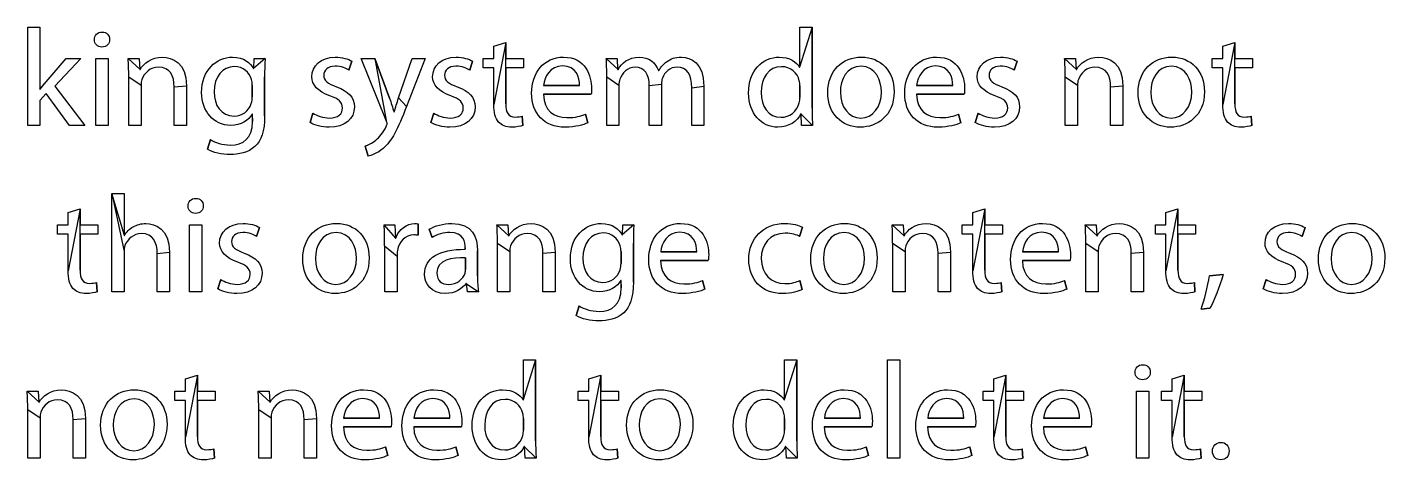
# Model space of a CAD drawing. Extents: x 1 to 901, y -2 to 434.
# Drawn here: x 783.8 to 893.9, y 5.6 to 40.7 of the extents above; entities that cross this region are included whole.
import ezdxf

# ---------------------------------------------------------------- set-up
doc = ezdxf.new("R2010")
doc.units = 0
doc.layers.add('Design_Template', color=7, linetype='CONTINUOUS')

msp = doc.modelspace()

# ---------------------------------------------------------------- linework, layer by layer
at = {"layer": 'Design_Template', "color": 7}
for points in [[(785.346675, 36.265994), (786.974046, 38.142362), (788.168589, 38.142362), (786.053169, 35.906604), (788.475548, 32.704184), (787.246899, 32.704184), (785.358856, 35.311365), (784.847258, 34.749818), (784.847258, 32.704184), (783.857355, 32.704184), (783.857355, 40.682158), (784.847258, 40.682158), (784.847258, 35.647491), (784.847258, 35.647491), (784.847258, 35.647491)], [(790.496768, 39.670571), (790.496768, 39.670571)], [(846.420186, 37.435616), (846.442924, 37.435616), (846.442924, 40.68296), (847.432827, 40.68296), (847.432827, 40.682158), (847.432827, 40.682158)], [(847.432827, 40.682158), (847.432827, 34.108853)], [(821.635261, 34.424923), (821.635261, 37.390692), (820.781785, 37.390692), (820.781785, 38.143164), (821.635261, 38.143164), (821.635261, 39.154751), (822.612983, 39.445953), (822.612983, 39.445953), (822.612983, 39.445953)], [(822.612983, 39.445953), (822.612983, 38.142362), (824.047084, 38.142362), (824.047084, 37.38989), (822.612983, 37.38989), (822.612983, 34.457814)], [(880.728966, 34.424923), (880.728966, 37.390692), (879.87549, 37.390692), (879.87549, 38.143164), (880.728966, 38.143164), (880.728966, 39.154751), (881.7075, 39.445953), (881.7075, 39.445953), (881.7075, 39.445953)], [(881.7075, 39.445953), (881.7075, 38.142362), (883.140789, 38.142362), (883.140789, 37.38989), (881.7075, 37.38989), (881.7075, 34.457814)], [(789.381808, 32.703382), (789.381808, 38.14156), (790.38308, 38.14156), (790.38308, 32.703382), (789.381808, 32.703382), (789.381808, 32.703382)], [(791.996646, 38.142362), (792.883417, 38.142362), (792.940261, 37.243888), (792.962999, 37.243888)], [(802.16203, 37.322504), (802.184768, 37.322504), (802.218062, 38.142362), (803.106457, 38.142362)], [(810.1316, 37.916941), (809.892854, 37.198162)], [(812.915346, 33.130959), (810.890877, 38.142362), (811.9831, 38.142362), (811.9831, 38.142362), (811.9831, 38.142362)], [(811.9831, 38.142362), (813.177642, 34.928711)], [(813.916618, 34.951173), (815.009653, 38.142362), (816.067769, 38.142362), (814.565455, 34.266086)], [(819.919376, 37.916941), (819.68063, 37.198162)], [(830.752274, 38.142362), (831.627676, 38.142362), (831.673964, 37.255118), (831.707258, 37.255118)], [(864.052474, 37.916941), (863.813728, 37.198162)], [(867.904081, 38.142362), (868.792477, 38.142362), (868.848509, 37.243888), (868.871246, 37.243888)], [(793.044205, 35.973188), (793.044205, 32.703382), (792.042933, 32.703382), (792.042933, 36.670308), (792.042121, 36.670308), (792.042121, 36.670308)], [(803.06017, 36.659077), (803.06017, 33.500778), (803.060982, 33.500778), (803.060982, 33.500778)], [(831.773847, 35.975594), (831.773847, 32.705788), (830.796125, 32.705788), (830.796125, 36.670308), (830.796125, 36.670308), (830.79775, 36.670308)], [(834.995295, 37.165271), (835.01722, 37.165271)], [(868.951641, 35.973188), (868.951641, 32.703382), (867.951181, 32.703382), (867.951181, 36.670308), (867.950369, 36.670308), (867.950369, 36.670308)], [(784.847258, 35.647491), (784.869183, 35.647491)], [(796.727715, 35.940297), (796.727715, 32.704184), (795.727256, 32.704184), (795.727256, 35.838416)], [(802.060522, 35.018558), (802.060522, 35.996452), (802.060522, 35.996452)], [(829.527686, 35.243177), (825.659837, 35.243177), (825.659837, 35.243177), (825.659837, 35.243177)], [(825.670394, 35.950726), (828.593815, 35.950726), (828.593815, 35.950726)], [(835.221048, 36.065442), (835.221048, 32.705788), (834.242514, 32.705788), (834.242514, 35.964363)], [(838.668248, 35.896978), (838.668248, 32.704986), (837.690526, 32.704986), (837.690526, 35.772635)], [(846.443736, 34.985668), (846.443736, 35.929066), (846.442924, 35.929066), (846.442924, 35.929066)], [(849.726088, 35.411641), (849.726088, 35.411641)], [(854.083609, 35.468598), (854.083609, 35.468598)], [(859.768039, 35.243177), (855.90019, 35.243177), (855.90019, 35.243177)], [(855.911559, 35.950726), (858.83498, 35.950726), (858.83498, 35.950726), (858.83498, 35.950726)], [(872.636775, 35.940297), (872.636775, 32.704184), (871.636315, 32.704184), (871.636315, 35.838416)], [(874.886185, 35.411641), (874.886185, 35.411641)], [(879.242082, 35.468598), (879.242082, 35.468598)], [(802.071079, 33.041112), (802.071079, 33.637154), (802.049153, 33.637154)], [(806.742056, 32.961693), (806.980802, 33.703737), (806.980802, 33.703737), (806.980802, 33.703737)], [(813.541446, 33.816046), (813.564183, 33.816046)], [(816.529831, 32.961693), (816.768578, 33.703737), (816.768578, 33.703737), (816.768578, 33.703737)], [(823.944764, 33.46869), (823.990239, 32.716217)], [(829.072119, 33.636351), (829.254021, 32.928)], [(847.478302, 32.704184), (846.590719, 32.704184), (846.544431, 33.648384), (846.511137, 33.648384)], [(859.312472, 33.636351), (859.495186, 32.928)], [(860.66293, 32.961693), (860.901676, 33.703737), (860.901676, 33.703737), (860.901676, 33.703737)], [(883.038469, 33.46869), (883.083944, 32.716217)], [(798.430608, 30.805354), (798.681535, 31.569057)], [(811.448764, 30.231774), (811.197837, 31.051632)], [(790.666489, 27.205038), (791.666949, 27.205038), (791.666949, 23.80046), (791.689687, 23.80046)], [(791.667761, 22.508101), (791.667761, 19.227064), (790.667301, 19.227064), (790.667301, 27.205038), (790.666489, 27.205038), (790.666489, 27.205038)], [(787.130774, 20.947803), (787.130774, 23.913572), (786.277298, 23.913572), (786.277298, 24.666044), (787.130774, 24.666044), (787.130774, 25.677631), (788.109308, 25.968833), (788.109308, 25.968833), (788.109308, 25.968833)], [(788.109308, 25.968833), (788.109308, 24.665242), (789.542596, 24.665242), (789.542596, 23.91277), (788.109308, 23.91277), (788.109308, 20.980694)], [(798.090354, 26.193451), (798.090354, 26.193451)], [(860.459103, 20.947803), (860.459103, 23.913572), (859.605626, 23.913572), (859.605626, 24.666044), (860.459103, 24.666044), (860.459103, 25.677631), (861.437637, 25.968833), (861.437637, 25.968833), (861.437637, 25.968833)], [(861.437637, 25.968833), (861.437637, 24.665242), (862.870925, 24.665242), (862.870925, 23.91277), (861.437637, 23.91277), (861.437637, 20.980694)], [(876.114022, 20.947803), (876.114022, 23.913572), (875.260545, 23.913572), (875.260545, 24.666044), (876.114022, 24.666044), (876.114022, 25.677631), (877.092556, 25.968833), (877.092556, 25.968833), (877.092556, 25.968833)], [(877.092556, 25.968833), (877.092556, 24.665242), (878.525844, 24.665242), (878.525844, 23.91277), (877.092556, 23.91277), (877.092556, 20.980694)], [(796.975394, 19.226262), (796.975394, 24.66444), (797.976666, 24.66444), (797.976666, 19.226262), (796.975394, 19.226262), (796.975394, 19.226262)], [(802.650891, 24.439821), (802.412145, 23.721042)], [(812.744001, 24.665242), (813.619404, 24.665242), (813.665691, 23.58627), (813.699798, 23.58627)], [(815.50907, 24.75509), (815.50907, 23.822922)], [(816.633775, 23.641623), (816.405586, 24.304248)], [(821.884564, 24.665242), (822.772959, 24.665242), (822.828991, 23.766768), (822.851729, 23.766768)], [(832.049948, 23.846186), (832.072686, 23.846186), (832.106793, 24.666044), (832.994376, 24.666044)], [(846.648375, 24.485547), (846.42181, 23.733075)], [(853.921197, 24.665242), (854.809592, 24.665242), (854.865624, 23.766768), (854.888362, 23.766768)], [(869.575304, 24.665242), (870.463699, 24.665242), (870.519731, 23.766768), (870.542469, 23.766768)], [(887.392742, 24.439821), (887.153996, 23.721042)], [(822.932123, 22.49687), (822.932123, 19.227064), (821.931664, 19.227064), (821.931664, 23.193188), (821.930852, 23.193188), (821.930852, 23.193188)], [(832.948088, 23.182759), (832.948088, 20.02446), (832.9489, 20.02446), (832.9489, 20.02446)], [(854.968756, 22.49687), (854.968756, 19.227064), (853.968296, 19.227064), (853.968296, 23.193188), (853.967484, 23.193188), (853.967484, 23.193188)], [(870.622863, 22.49687), (870.622863, 19.227064), (869.622403, 19.227064), (869.622403, 23.193188), (869.621591, 23.193188), (869.621591, 23.193188)], [(795.352895, 22.463177), (795.352895, 19.227064), (794.352436, 19.227064), (794.352436, 22.35167)], [(813.791561, 22.126249), (813.791561, 19.227064), (812.791101, 19.227064), (812.791101, 22.968569), (812.791101, 22.968569), (812.790289, 22.968569)], [(819.329007, 22.686191), (819.329007, 22.798501)], [(820.31891, 22.562651), (820.31891, 20.529852), (820.31891, 20.529852), (820.318098, 20.529852)], [(826.617258, 22.463177), (826.617258, 19.227064), (825.616798, 19.227064), (825.616798, 22.362099)], [(831.948441, 21.541438), (831.948441, 22.519332), (831.948441, 22.519332), (831.948441, 22.519332)], [(835.164204, 22.473606), (838.087624, 22.473606), (838.087624, 22.473606), (838.087624, 22.473606)], [(858.65389, 22.463177), (858.65389, 19.227064), (857.653431, 19.227064), (857.653431, 22.362099)], [(864.495048, 22.473606), (867.418469, 22.473606), (867.418469, 22.473606), (867.418469, 22.473606)], [(874.307997, 22.463177), (874.307997, 19.227064), (873.307538, 19.227064), (873.307538, 22.362099)], [(807.174073, 21.934521), (807.174073, 21.934521)], [(811.530782, 21.991478), (811.530782, 21.991478), (811.530782, 21.991478)], [(819.351745, 21.058508), (819.351745, 22.001907), (819.351745, 22.001907), (819.351745, 22.001907)], [(839.020683, 21.766057), (835.152835, 21.766057), (835.152835, 21.766057)], [(848.351268, 21.934521), (848.351268, 21.934521)], [(852.707977, 21.991478), (852.707977, 21.991478), (852.707977, 21.991478)], [(868.351527, 21.766057), (864.483679, 21.766057), (864.483679, 21.766057)], [(889.506538, 21.934521), (889.506538, 21.934521)], [(893.863247, 21.991478), (893.863247, 21.991478), (893.863247, 21.991478)], [(789.440277, 19.99157), (789.485752, 19.239097)], [(799.261347, 19.485375), (799.500093, 20.227419), (799.500093, 20.227419), (799.500093, 20.227419)], [(820.398492, 19.226262), (819.49954, 19.226262), (819.419958, 19.911349), (819.385851, 19.911349)], [(831.958997, 19.564794), (831.958997, 20.160836), (831.937072, 20.160836)], [(838.565117, 20.159231), (838.74783, 19.45088)], [(846.455105, 20.160034), (846.625638, 19.41799), (846.625638, 19.41799), (846.625638, 19.41799)], [(862.768605, 19.99157), (862.814081, 19.239097)], [(867.895961, 20.159231), (868.078675, 19.45088)], [(878.423524, 19.99157), (878.469, 19.239097)], [(879.648925, 20.529852), (880.763885, 20.642162)], [(884.003198, 19.485375), (884.241944, 20.227419), (884.241944, 20.227419)], [(828.318526, 17.329036), (828.569453, 18.09274)], [(879.672475, 17.912243), (878.966793, 17.832824), (878.966793, 17.832824), (878.966793, 17.832824)], [(824.012977, 10.481376), (824.034903, 10.481376), (824.034903, 13.72872), (825.024805, 13.72872), (825.024805, 13.727918), (825.024805, 13.727918)], [(825.024805, 13.727918), (825.024805, 7.154613)], [(845.181792, 10.481376), (845.20453, 10.481376), (845.20453, 13.72872), (846.194433, 13.72872), (846.194433, 13.727918), (846.194433, 13.727918)], [(846.194433, 13.727918), (846.194433, 7.154613)], [(853.557393, 13.727918), (854.558665, 13.727918), (854.558665, 5.749944), (853.557393, 5.749944), (853.557393, 13.727918), (853.557393, 13.727918)], [(796.635952, 7.470683), (796.635952, 10.436452), (795.782476, 10.436452), (795.782476, 11.188925), (796.635952, 11.188925), (796.635952, 12.200511), (797.613674, 12.491713), (797.613674, 12.491713)], [(797.613674, 12.491713), (797.613674, 11.188122), (799.047775, 11.188122), (799.047775, 10.43565), (797.613674, 10.43565), (797.613674, 7.503574)], [(829.331167, 7.470683), (829.331167, 10.436452), (828.47769, 10.436452), (828.47769, 11.188925), (829.331167, 11.188925), (829.331167, 12.200511), (830.309701, 12.491713), (830.309701, 12.491713), (830.309701, 12.491713)], [(830.309701, 12.491713), (830.309701, 11.188122), (831.742989, 11.188122), (831.742989, 10.43565), (830.309701, 10.43565), (830.309701, 7.503574)], [(862.16362, 7.470683), (862.16362, 10.436452), (861.310143, 10.436452), (861.310143, 11.188925), (862.16362, 11.188925), (862.16362, 12.200511), (863.141342, 12.491713), (863.141342, 12.491713), (863.141342, 12.491713)], [(863.141342, 12.491713), (863.141342, 11.188122), (864.575442, 11.188122), (864.575442, 10.43565), (863.141342, 10.43565), (863.141342, 7.503574)], [(874.851266, 12.716331), (874.851266, 12.716331)], [(876.623996, 7.470683), (876.623996, 10.436452), (875.77052, 10.436452), (875.77052, 11.188925), (876.623996, 11.188925), (876.623996, 12.200511), (877.60253, 12.491713), (877.60253, 12.491713), (877.60253, 12.491713)], [(877.60253, 12.491713), (877.60253, 11.188122), (879.035819, 11.188122), (879.035819, 10.43565), (877.60253, 10.43565), (877.60253, 7.503574)], [(783.811067, 11.188122), (784.697838, 11.188122), (784.754683, 10.289648), (784.77742, 10.289648)], [(802.534766, 11.188122), (803.423161, 11.188122), (803.479193, 10.289648), (803.501931, 10.289648)], [(873.736306, 5.749944), (873.736306, 11.188122), (874.737578, 11.188122), (874.737578, 5.749944), (873.736306, 5.749944), (873.736306, 5.749944)], [(784.858626, 9.01975), (784.858626, 5.749944), (783.857355, 5.749944), (783.857355, 9.716068), (783.856543, 9.716068), (783.856543, 9.716068)], [(788.542137, 8.986057), (788.542137, 5.749944), (787.541677, 5.749944), (787.541677, 8.884979)], [(803.582325, 9.01975), (803.582325, 5.749944), (802.581866, 5.749944), (802.581866, 9.716068), (802.581054, 9.716068), (802.581054, 9.716068)], [(807.26746, 8.986057), (807.26746, 5.749944), (806.267, 5.749944), (806.267, 8.884979)], [(809.459213, 8.997288), (812.382634, 8.997288), (812.382634, 8.997288), (812.382634, 8.997288)], [(815.155012, 8.997288), (818.078433, 8.997288), (818.078433, 8.997288), (818.078433, 8.997288)], [(824.036527, 8.031428), (824.036527, 8.974826), (824.035715, 8.974826), (824.035715, 8.974826)], [(845.205342, 8.031428), (845.205342, 8.974826), (845.20453, 8.974826), (845.20453, 8.974826)], [(848.430038, 8.997288), (851.353459, 8.997288), (851.353459, 8.997288), (851.353459, 8.997288)], [(856.809699, 8.997288), (859.73312, 8.997288), (859.73312, 8.997288), (859.73312, 8.997288)], [(866.199565, 8.997288), (869.122985, 8.997288), (869.122985, 8.997288), (869.122985, 8.997288)], [(790.791547, 8.458203), (790.791547, 8.458203), (790.791547, 8.458203)], [(795.148256, 8.514358), (795.148256, 8.514358), (795.148256, 8.514358)], [(813.315693, 8.289739), (809.448656, 8.289739), (809.448656, 8.289739), (809.448656, 8.289739)], [(819.010679, 8.289739), (815.143643, 8.289739), (815.143643, 8.289739), (815.143643, 8.289739)], [(833.423956, 8.458203), (833.423956, 8.458203)], [(837.779853, 8.514358), (837.779853, 8.514358), (837.779853, 8.514358)], [(852.287329, 8.289739), (848.419481, 8.289739), (848.419481, 8.289739), (848.419481, 8.289739)], [(860.665366, 8.289739), (856.797518, 8.289739), (856.797518, 8.289739), (856.797518, 8.289739)], [(870.056856, 8.289739), (866.188196, 8.289739), (866.188196, 8.289739), (866.188196, 8.289739)], [(812.860126, 6.682914), (813.04284, 5.974563)], [(818.555113, 6.682914), (818.737826, 5.974563)], [(825.071093, 5.749944), (824.182698, 5.749944), (824.137222, 6.694145), (824.103116, 6.694145)], [(846.239908, 5.749944), (845.352325, 5.749944), (845.306038, 6.694145), (845.272743, 6.694145)], [(851.831763, 6.682914), (852.013665, 5.974563)], [(860.2098, 6.682914), (860.392514, 5.974563)], [(869.60129, 6.682914), (869.783191, 5.974563)], [(798.945455, 6.51445), (798.99093, 5.761977)], [(831.640669, 6.51445), (831.686145, 5.761977)], [(864.473122, 6.51445), (864.518598, 5.761977)], [(878.933499, 6.51445), (878.978974, 5.761977)], [(879.886859, 6.333953), (879.886859, 6.333953), (879.886859, 6.333953)]]:
    msp.add_lwpolyline(points, close=True, dxfattribs=at)
for points in [[(789.257563, 39.670571), (789.257563, 40.007499), (789.507678, 40.289075), (789.883662, 40.289075)], [(789.860112, 39.064101), (789.496309, 39.064101), (789.257563, 39.333643), (789.257563, 39.670571)], [(790.496768, 39.670571), (790.496768, 39.333643), (790.258022, 39.064101), (789.860112, 39.064101)], [(789.883662, 40.289075), (790.245841, 40.288273), (790.496768, 40.01873), (790.496768, 39.670571)], [(792.042121, 36.670308), (792.042121, 37.243888), (792.030752, 37.693125), (791.996646, 38.142362)], [(792.962999, 37.243888), (793.235851, 37.74928), (793.872507, 38.255474), (794.782828, 38.255474)], [(794.453943, 37.445242), (793.805106, 37.445242), (793.293508, 36.984774), (793.112418, 36.433656)], [(795.727256, 35.838416), (795.727256, 36.715231), (795.397559, 37.445242), (794.453943, 37.445242)], [(794.782828, 38.255474), (795.544542, 38.255474), (796.727715, 37.805434), (796.727715, 35.940297)], [(797.953928, 35.37875), (797.953928, 37.221426), (799.170396, 38.255474), (800.44452, 38.255474)], [(800.604496, 37.490166), (799.6487, 37.490166), (798.965756, 36.69277), (798.965756, 35.434905)], [(800.44452, 38.255474), (801.400316, 38.255474), (801.911915, 37.771741), (802.16203, 37.322504)], [(802.003678, 36.434458), (801.820964, 37.019269), (801.344284, 37.490166), (800.604496, 37.490166)], [(803.106457, 38.142362), (803.071539, 37.76051), (803.06017, 37.311273), (803.06017, 36.659077)], [(806.889851, 36.658275), (806.889851, 37.53509), (807.617458, 38.253869), (808.789263, 38.253869)], [(808.766525, 37.523056), (808.174532, 37.523056), (807.856204, 37.186128), (807.856204, 36.781815)], [(809.892854, 37.198162), (809.676846, 37.332933), (809.278936, 37.523056), (808.766525, 37.523056)], [(808.789263, 38.253869), (809.347961, 38.253869), (809.83601, 38.107065), (810.1316, 37.916941)], [(816.677627, 36.658275), (816.677627, 37.53509), (817.405234, 38.253869), (818.57785, 38.253869)], [(818.5543, 37.523056), (817.962308, 37.523056), (817.644792, 37.186128), (817.644792, 36.781815)], [(819.68063, 37.198162), (819.463809, 37.332933), (819.065899, 37.523056), (818.5543, 37.523056)], [(818.57785, 38.253869), (819.134924, 38.253869), (819.623785, 38.107065), (819.919376, 37.916941)], [(824.704041, 35.332222), (824.704041, 36.973543), (825.681763, 38.254672), (827.286396, 38.254672)], [(827.206002, 37.546321), (826.182805, 37.546321), (825.749976, 36.635813), (825.670394, 35.950726)], [(828.593815, 35.950726), (828.605996, 36.569229), (828.332331, 37.546321), (827.206002, 37.546321)], [(827.286396, 38.254672), (829.095669, 38.254672), (829.561792, 36.703198), (829.561792, 35.703645)], [(830.79775, 36.670308), (830.79775, 37.243888), (830.775012, 37.693125), (830.752274, 38.142362)], [(831.707258, 37.255118), (832.01503, 37.772544), (832.52744, 38.255474), (833.448318, 38.255474)], [(833.093447, 37.447649), (832.479529, 37.447649), (832.013405, 36.953488), (831.854241, 36.459327)], [(834.242514, 35.964363), (834.242514, 36.829145), (833.855973, 37.447649), (833.093447, 37.447649)], [(833.448318, 38.255474), (834.188106, 38.255474), (834.755737, 37.805434), (834.995295, 37.165271)], [(835.01722, 37.165271), (835.188565, 37.480539), (835.41513, 37.705158), (835.64332, 37.873622)], [(836.495984, 37.446847), (835.91536, 37.446847), (835.482532, 37.0305), (835.30063, 36.559603)], [(835.64332, 37.873622), (835.973017, 38.121505), (836.325451, 38.256276), (836.848419, 38.256276)], [(837.690526, 35.772635), (837.690526, 36.828343), (837.292616, 37.446847), (836.495984, 37.446847)], [(836.848419, 38.256276), (837.587395, 38.256276), (838.668248, 37.783775), (838.668248, 35.896978)], [(842.290854, 35.345058), (842.279485, 37.15404), (843.42774, 38.255474), (844.758708, 38.255474)], [(844.951979, 37.479737), (843.917413, 37.479737), (843.302682, 36.581262), (843.302682, 35.389981)], [(844.758708, 38.255474), (845.612185, 38.255474), (846.170071, 37.862391), (846.420186, 37.435616)], [(846.396636, 36.344611), (846.248841, 36.963114), (845.703136, 37.479737), (844.951979, 37.479737)], [(848.703703, 35.377948), (848.703703, 37.186931), (849.920171, 38.254672), (851.433041, 38.254672)], [(851.411115, 37.51343), (850.238499, 37.512628), (849.726088, 36.434458), (849.726088, 35.411641)], [(853.0596, 35.434905), (853.0596, 36.355842), (852.593476, 37.51343), (851.411115, 37.51343)], [(851.433041, 38.254672), (853.014124, 38.254672), (854.083609, 37.119545), (854.083609, 35.468598)], [(854.944394, 35.332222), (854.944394, 36.973543), (855.922928, 38.254672), (857.526749, 38.254672)], [(857.447167, 37.546321), (856.423158, 37.546321), (855.991141, 36.635813), (855.911559, 35.950726)], [(858.83498, 35.950726), (858.846349, 36.569229), (858.573496, 37.546321), (857.447167, 37.546321)], [(857.526749, 38.254672), (859.336022, 38.254672), (859.802145, 36.703198), (859.802145, 35.703645)], [(860.810725, 36.658275), (860.810725, 37.53509), (861.538332, 38.253869), (862.710137, 38.253869)], [(862.687399, 37.523056), (862.095406, 37.523056), (861.777078, 37.186128), (861.777078, 36.781815)], [(863.813728, 37.198162), (863.59772, 37.332933), (863.19981, 37.523056), (862.687399, 37.523056)], [(862.710137, 38.253869), (863.268835, 38.253869), (863.756884, 38.107065), (864.052474, 37.916941)], [(867.950369, 36.670308), (867.950369, 37.243888), (867.939, 37.693125), (867.904081, 38.142362)], [(868.871246, 37.243888), (869.144099, 37.74928), (869.781567, 38.255474), (870.691076, 38.255474)], [(870.362191, 37.445242), (869.714166, 37.445242), (869.201755, 36.984774), (869.019854, 36.433656)], [(871.636315, 35.838416), (871.636315, 36.715231), (871.306618, 37.445242), (870.362191, 37.445242)], [(870.691076, 38.255474), (871.45279, 38.255474), (872.636775, 37.805434), (872.636775, 35.940297)], [(873.861364, 35.377948), (873.861364, 37.186931), (875.079456, 38.254672), (876.591514, 38.254672)], [(876.569588, 37.51343), (875.397784, 37.512628), (874.886185, 36.434458), (874.886185, 35.411641)], [(878.218885, 35.434905), (878.218885, 36.355842), (877.752762, 37.51343), (876.569588, 37.51343)], [(876.591514, 38.254672), (878.173409, 38.254672), (879.242082, 37.119545), (879.242082, 35.468598)], [(793.112418, 36.433656), (793.066131, 36.310116), (793.044205, 36.141652), (793.044205, 35.973188)], [(802.060522, 35.996452), (802.060522, 36.164916), (802.049153, 36.310918), (802.003678, 36.434458)], [(808.358058, 35.118835), (807.357598, 35.478224), (806.889851, 36.006078), (806.889851, 36.658275)], [(807.856204, 36.781815), (807.856204, 36.331775), (808.175344, 36.130421), (808.891582, 35.848845)], [(818.145022, 35.118835), (817.144562, 35.478224), (816.677627, 36.006078), (816.677627, 36.658275)], [(817.644792, 36.781815), (817.644792, 36.331775), (817.96312, 36.130421), (818.678546, 35.848845)], [(831.854241, 36.459327), (831.798209, 36.324555), (831.773847, 36.144058), (831.773847, 35.975594)], [(835.30063, 36.559603), (835.255154, 36.412798), (835.221048, 36.244334), (835.221048, 36.065442)], [(846.442924, 35.929066), (846.442924, 36.051804), (846.430743, 36.22107), (846.396636, 36.344611)], [(862.278932, 35.118835), (861.278473, 35.478224), (860.810725, 36.006078), (860.810725, 36.658275)], [(861.777078, 36.781815), (861.777078, 36.331775), (862.096219, 36.130421), (862.812457, 35.848845)], [(869.019854, 36.433656), (868.974378, 36.310116), (868.951641, 36.141652), (868.951641, 35.973188)], [(784.869183, 35.647491), (785.00561, 35.838416), (785.188323, 36.074266), (785.346675, 36.265994)], [(800.296725, 32.726646), (798.93165, 32.726646), (797.953928, 33.873003), (797.953928, 35.37875)], [(798.965756, 35.434905), (798.965756, 34.367164), (799.523642, 33.479118), (800.593127, 33.479118)], [(808.891582, 35.848845), (809.835198, 35.500686), (810.33624, 35.028987), (810.33624, 34.219558)], [(818.678546, 35.848845), (819.622973, 35.500686), (820.123203, 35.028987), (820.123203, 34.219558)], [(827.411454, 32.579039), (825.716682, 32.579039), (824.704041, 33.691704), (824.704041, 35.332222)], [(825.659837, 35.243177), (825.681763, 33.905894), (826.53524, 33.354776), (827.54788, 33.354776)], [(829.561792, 35.703645), (829.561792, 35.501488), (829.550423, 35.354684), (829.527686, 35.243177)], [(844.657201, 32.580644), (843.326232, 32.580644), (842.290854, 33.693308), (842.290854, 35.345058)], [(843.302682, 35.389981), (843.302682, 34.288548), (843.861381, 33.378842), (844.930053, 33.378842)], [(851.342902, 32.579841), (849.863326, 32.579841), (848.703703, 33.658813), (848.703703, 35.377948)], [(849.726088, 35.411641), (849.726088, 34.22036), (850.409031, 33.321885), (851.386753, 33.321885)], [(854.083609, 35.468598), (854.083609, 33.456656), (852.66169, 32.579841), (851.342902, 32.579841)], [(851.386753, 33.321885), (852.343362, 33.321885), (853.0596, 34.209129), (853.0596, 35.434905)], [(857.651807, 32.579039), (855.956223, 32.579039), (854.944394, 33.691704), (854.944394, 35.332222)], [(855.90019, 35.243177), (855.922928, 33.905894), (856.776405, 33.354776), (857.788233, 33.354776)], [(859.802145, 35.703645), (859.802145, 35.501488), (859.789964, 35.354684), (859.768039, 35.243177)], [(862.812457, 35.848845), (863.756072, 35.500686), (864.257114, 35.028987), (864.257114, 34.219558)], [(876.500563, 32.579841), (875.022611, 32.579841), (873.861364, 33.658813), (873.861364, 35.377948)], [(874.886185, 35.411641), (874.886185, 34.22036), (875.568316, 33.321885), (876.54685, 33.321885)], [(879.242082, 35.468598), (879.242082, 33.456656), (877.820163, 32.579841), (876.500563, 32.579841)], [(876.54685, 33.321885), (877.501835, 33.321885), (878.218885, 34.209129), (878.218885, 35.434905)], [(800.593127, 33.479118), (801.218415, 33.479118), (801.775489, 33.86097), (801.980128, 34.490704)], [(801.980128, 34.490704), (802.036972, 34.659168), (802.060522, 34.850094), (802.060522, 35.018558)], [(810.33624, 34.219558), (810.33624, 33.253697), (809.573714, 32.579039), (808.289033, 32.579039)], [(808.311771, 33.321083), (809.028821, 33.321083), (809.369886, 33.670044), (809.369886, 34.130512)], [(809.369886, 34.130512), (809.369886, 34.602212), (809.085665, 34.849292), (808.358058, 35.118835)], [(814.565455, 34.266086), (813.848405, 32.400949), (813.360356, 31.456748), (812.677412, 30.861509)], [(813.177642, 34.928711), (813.314069, 34.569321), (813.450495, 34.142546), (813.541446, 33.816046)], [(813.564183, 33.816046), (813.666503, 34.141743), (813.780192, 34.55809), (813.916618, 34.951173)], [(820.123203, 34.219558), (820.123203, 33.253697), (819.361489, 32.579039), (818.075996, 32.579039)], [(818.099546, 33.321083), (818.816596, 33.321083), (819.157662, 33.670044), (819.157662, 34.130512)], [(819.157662, 34.130512), (819.157662, 34.602212), (818.872629, 34.849292), (818.145022, 35.118835)], [(822.021802, 32.997793), (821.74895, 33.301028), (821.635261, 33.783958), (821.635261, 34.424923)], [(822.612983, 34.457814), (822.612983, 33.783156), (822.806254, 33.401304), (823.36414, 33.401304)], [(844.930053, 33.378842), (845.600816, 33.378842), (846.214735, 33.828079), (846.397448, 34.558892)], [(846.397448, 34.558892), (846.431555, 34.693663), (846.443736, 34.828435), (846.443736, 34.985668)], [(864.257114, 34.219558), (864.257114, 33.253697), (863.494588, 32.579039), (862.209907, 32.579039)], [(862.232645, 33.321083), (862.949695, 33.321083), (863.290761, 33.670044), (863.290761, 34.130512)], [(863.290761, 34.130512), (863.290761, 34.602212), (863.006539, 34.849292), (862.278932, 35.118835)], [(881.11632, 32.997793), (880.843467, 33.301028), (880.728966, 33.783958), (880.728966, 34.424923)], [(881.7075, 34.457814), (881.7075, 33.783156), (881.900771, 33.401304), (882.457845, 33.401304)], [(800.295913, 31.131051), (801.320734, 31.131051), (802.071079, 31.658905), (802.071079, 33.041112)], [(802.049153, 33.637154), (801.752751, 33.130959), (801.150201, 32.726646), (800.296725, 32.726646)], [(803.060982, 33.500778), (803.060982, 32.242913), (802.799498, 31.489639), (802.275718, 31.006709)], [(806.980802, 33.703737), (807.287761, 33.52324), (807.810729, 33.321083), (808.311771, 33.321083)], [(812.994928, 32.872648), (812.994928, 32.928803), (812.973003, 33.007419), (812.915346, 33.130959)], [(816.768578, 33.703737), (817.075537, 33.52324), (817.598504, 33.321083), (818.099546, 33.321083)], [(823.36414, 33.401304), (823.637805, 33.401304), (823.796157, 33.423766), (823.944764, 33.46869)], [(827.54788, 33.354776), (828.264118, 33.354776), (828.708316, 33.478316), (829.072119, 33.636351)], [(846.511137, 33.648384), (846.214735, 33.041112), (845.554529, 32.580644), (844.657201, 32.580644)], [(847.432827, 34.108853), (847.432827, 33.62512), (847.454752, 33.074805), (847.478302, 32.704184)], [(857.788233, 33.354776), (858.505283, 33.354776), (858.948669, 33.478316), (859.312472, 33.636351)], [(860.901676, 33.703737), (861.208635, 33.52324), (861.731603, 33.321083), (862.232645, 33.321083)], [(882.457845, 33.401304), (882.730698, 33.401304), (882.890674, 33.423766), (883.038469, 33.46869)], [(808.289033, 32.579039), (807.686483, 32.579039), (807.127785, 32.736272), (806.742056, 32.961693)], [(812.074051, 31.535365), (812.346903, 31.749555), (812.6766, 32.130604), (812.915346, 32.636798)], [(812.915346, 32.636798), (812.961634, 32.737877), (812.994928, 32.816493), (812.994928, 32.872648)], [(818.075996, 32.579039), (817.473447, 32.579039), (816.916373, 32.736272), (816.529831, 32.961693)], [(823.103468, 32.581446), (822.636533, 32.581446), (822.261361, 32.738679), (822.021802, 32.997793)], [(823.990239, 32.716217), (823.796969, 32.648831), (823.490009, 32.581446), (823.103468, 32.581446)], [(829.254021, 32.928), (828.901586, 32.770767), (828.28848, 32.579039), (827.411454, 32.579039)], [(859.495186, 32.928), (859.141939, 32.770767), (858.528021, 32.579039), (857.651807, 32.579039)], [(862.209907, 32.579039), (861.607358, 32.579039), (861.048659, 32.736272), (860.66293, 32.961693)], [(882.196361, 32.581446), (881.730238, 32.581446), (881.355066, 32.738679), (881.11632, 32.997793)], [(883.083944, 32.716217), (882.891486, 32.648831), (882.583715, 32.581446), (882.196361, 32.581446)], [(798.681535, 31.569057), (799.044526, 31.333208), (799.613781, 31.131051), (800.295913, 31.131051)], [(802.275718, 31.006709), (801.730013, 30.522976), (800.956119, 30.355314), (800.262618, 30.355314)], [(811.197837, 31.051632), (811.448764, 31.131051), (811.77846, 31.288284), (812.074051, 31.535365)], [(812.677412, 30.861509), (812.177183, 30.445162), (811.699691, 30.276698), (811.448764, 30.231774)], [(800.262618, 30.355314), (799.603225, 30.355314), (798.874805, 30.512547), (798.430608, 30.805354)], [(796.851149, 26.193451), (796.851149, 26.530379), (797.101263, 26.811955), (797.477248, 26.811955)], [(797.477248, 26.811955), (797.840239, 26.811955), (798.090354, 26.542413), (798.090354, 26.193451)], [(797.453698, 25.586981), (797.089895, 25.586981), (796.851149, 25.856523), (796.851149, 26.193451)], [(798.090354, 26.193451), (798.090354, 25.856523), (797.851608, 25.586981), (797.453698, 25.586981)], [(791.689687, 23.80046), (791.848851, 24.082036), (792.099778, 24.339545), (792.405925, 24.508811)], [(792.405925, 24.508811), (792.702327, 24.677275), (793.054762, 24.778354), (793.430746, 24.778354)], [(793.430746, 24.778354), (794.169722, 24.778354), (795.352895, 24.328314), (795.352895, 22.463177)], [(799.409142, 23.181957), (799.409142, 24.058772), (800.136749, 24.777552), (801.309365, 24.777552)], [(801.309365, 24.777552), (801.86644, 24.777552), (802.3553, 24.630747), (802.650891, 24.439821)], [(806.150063, 21.900828), (806.150063, 23.709811), (807.367343, 24.777552), (808.880213, 24.777552)], [(808.880213, 24.777552), (810.462109, 24.777552), (811.530782, 23.642425), (811.530782, 21.991478)], [(812.790289, 22.968569), (812.790289, 23.609535), (812.778108, 24.15985), (812.744001, 24.665242)], [(813.699798, 23.58627), (813.949913, 24.317083), (814.563831, 24.777552), (815.236218, 24.777552)], [(815.236218, 24.777552), (815.337725, 24.777552), (815.418119, 24.765518), (815.50907, 24.75509)], [(816.405586, 24.304248), (816.861153, 24.585824), (817.532727, 24.776749), (818.226228, 24.776749)], [(818.226228, 24.776749), (819.908819, 24.776749), (820.31891, 23.641623), (820.31891, 22.562651)], [(821.930852, 23.193188), (821.930852, 23.766768), (821.919483, 24.216005), (821.884564, 24.665242)], [(822.851729, 23.766768), (823.124582, 24.27216), (823.76205, 24.778354), (824.671559, 24.778354)], [(824.671559, 24.778354), (825.433272, 24.778354), (826.617258, 24.328314), (826.617258, 22.463177)], [(827.841846, 21.902433), (827.841846, 23.745108), (829.059126, 24.779156), (830.33325, 24.779156)], [(830.33325, 24.779156), (831.288235, 24.779156), (831.800645, 24.295424), (832.049948, 23.846186)], [(832.994376, 24.666044), (832.960269, 24.284193), (832.948088, 23.834955), (832.948088, 23.182759)], [(834.197038, 21.855102), (834.197038, 23.496423), (835.175572, 24.777552), (836.779394, 24.777552)], [(836.779394, 24.777552), (838.588666, 24.777552), (839.05479, 23.226078), (839.05479, 22.226525)], [(842.303035, 21.878366), (842.303035, 23.552578), (843.463471, 24.777552), (845.260562, 24.777552)], [(845.260562, 24.777552), (845.852555, 24.777552), (846.375523, 24.630747), (846.648375, 24.485547)], [(847.328071, 21.900828), (847.328071, 23.709811), (848.544539, 24.777552), (850.057409, 24.777552)], [(850.057409, 24.777552), (851.639304, 24.777552), (852.707977, 23.642425), (852.707977, 21.991478)], [(853.967484, 23.193188), (853.967484, 23.766768), (853.956115, 24.216005), (853.921197, 24.665242)], [(854.888362, 23.766768), (855.161215, 24.27216), (855.798683, 24.778354), (856.708191, 24.778354)], [(856.708191, 24.778354), (857.469905, 24.778354), (858.65389, 24.328314), (858.65389, 22.463177)], [(863.527883, 21.855102), (863.527883, 23.496423), (864.506417, 24.777552), (866.110238, 24.777552)], [(866.110238, 24.777552), (867.919511, 24.777552), (868.385634, 23.226078), (868.385634, 22.226525)], [(869.621591, 23.193188), (869.621591, 23.766768), (869.610222, 24.216005), (869.575304, 24.665242)], [(870.542469, 23.766768), (870.815321, 24.27216), (871.45279, 24.778354), (872.362298, 24.778354)], [(872.362298, 24.778354), (873.124012, 24.778354), (874.307997, 24.328314), (874.307997, 22.463177)], [(884.150993, 23.181957), (884.150993, 24.058772), (884.8786, 24.777552), (886.050405, 24.777552)], [(886.050405, 24.777552), (886.609103, 24.777552), (887.097152, 24.630747), (887.392742, 24.439821)], [(888.482528, 21.900828), (888.482528, 23.709811), (889.699808, 24.777552), (891.212679, 24.777552)], [(891.212679, 24.777552), (892.793762, 24.777552), (893.863247, 23.642425), (893.863247, 21.991478)], [(793.078311, 23.958496), (792.430287, 23.958496), (791.929245, 23.508456), (791.735974, 22.980602)], [(794.352436, 22.35167), (794.352436, 23.227683), (794.022739, 23.958496), (793.078311, 23.958496)], [(800.876537, 21.642517), (799.876077, 22.001907), (799.409142, 22.529761), (799.409142, 23.181957)], [(801.285816, 24.046739), (800.693823, 24.046739), (800.376307, 23.709811), (800.376307, 23.305497)], [(800.376307, 23.305497), (800.376307, 22.855458), (800.694635, 22.654103), (801.410061, 22.372527)], [(802.412145, 23.721042), (802.195324, 23.856615), (801.797414, 24.046739), (801.285816, 24.046739)], [(808.858288, 24.03631), (807.686483, 24.03631), (807.174073, 22.957338), (807.174073, 21.934521)], [(810.506772, 21.957785), (810.506772, 22.878722), (810.040649, 24.03631), (808.858288, 24.03631)], [(815.168005, 23.844582), (814.462323, 23.844582), (813.962093, 23.327157), (813.825667, 22.586717)], [(815.50907, 23.822922), (815.405939, 23.844582), (815.304431, 23.844582), (815.168005, 23.844582)], [(818.07762, 24.045936), (817.554653, 24.045936), (817.020317, 23.899934), (816.633775, 23.641623)], [(819.329007, 22.798501), (819.329007, 23.237309), (819.204762, 24.057167), (818.07762, 24.045936)], [(824.342674, 23.968924), (823.694649, 23.968924), (823.182238, 23.508456), (823.000336, 22.957338)], [(825.616798, 22.362099), (825.616798, 23.238914), (825.287101, 23.968924), (824.342674, 23.968924)], [(830.492415, 24.013046), (829.53743, 24.013046), (828.853675, 23.21565), (828.853675, 21.957785)], [(831.891596, 22.957338), (831.709695, 23.542149), (831.232202, 24.013046), (830.492415, 24.013046)], [(836.699812, 24.069201), (835.675802, 24.069201), (835.243786, 23.158693), (835.164204, 22.473606)], [(838.087624, 22.473606), (838.098993, 23.092109), (837.826141, 24.069201), (836.699812, 24.069201)], [(845.260562, 23.991386), (843.997807, 23.991386), (843.315675, 23.058417), (843.315675, 21.935323)], [(846.42181, 23.733075), (846.182252, 23.856615), (845.80708, 23.991386), (845.260562, 23.991386)], [(850.036295, 24.03631), (848.863679, 24.03631), (848.351268, 22.957338), (848.351268, 21.934521)], [(851.68478, 21.957785), (851.68478, 22.878722), (851.218657, 24.03631), (850.036295, 24.03631)], [(856.379307, 23.968924), (855.731282, 23.968924), (855.218871, 23.508456), (855.036969, 22.957338)], [(857.653431, 22.362099), (857.653431, 23.238914), (857.323734, 23.968924), (856.379307, 23.968924)], [(866.030656, 24.069201), (865.006646, 24.069201), (864.57463, 23.158693), (864.495048, 22.473606)], [(867.418469, 22.473606), (867.429838, 23.092109), (867.156985, 24.069201), (866.030656, 24.069201)], [(872.033413, 23.968924), (871.385388, 23.968924), (870.872978, 23.508456), (870.691076, 22.957338)], [(873.307538, 22.362099), (873.307538, 23.238914), (872.977841, 23.968924), (872.033413, 23.968924)], [(885.6192, 21.642517), (884.61874, 22.001907), (884.150993, 22.529761), (884.150993, 23.181957)], [(886.027667, 24.046739), (885.435674, 24.046739), (885.117346, 23.709811), (885.117346, 23.305497)], [(885.117346, 23.305497), (885.117346, 22.855458), (885.436486, 22.654103), (886.152724, 22.372527)], [(887.153996, 23.721042), (886.937988, 23.856615), (886.540078, 24.046739), (886.027667, 24.046739)], [(891.190753, 24.03631), (890.018948, 24.03631), (889.506538, 22.957338), (889.506538, 21.934521)], [(892.839237, 21.957785), (892.839237, 22.878722), (892.373114, 24.03631), (891.190753, 24.03631)], [(791.735974, 22.980602), (791.67913, 22.833798), (791.667761, 22.688598), (791.667761, 22.508101)], [(801.410061, 22.372527), (802.354488, 22.024369), (802.854718, 21.552669), (802.854718, 20.74324)], [(813.825667, 22.586717), (813.802929, 22.451946), (813.791561, 22.28268), (813.791561, 22.126249)], [(816.019045, 20.663821), (816.019045, 21.978643), (817.202218, 22.697422), (819.329007, 22.686191)], [(819.351745, 22.001907), (818.259522, 22.024369), (817.020317, 21.833443), (817.020317, 20.776933)], [(823.000336, 22.957338), (822.954861, 22.833798), (822.932123, 22.665334), (822.932123, 22.49687)], [(831.948441, 22.519332), (831.948441, 22.687796), (831.937072, 22.833798), (831.891596, 22.957338)], [(839.05479, 22.226525), (839.05479, 22.024369), (839.042609, 21.877564), (839.020683, 21.766057)], [(855.036969, 22.957338), (854.991494, 22.833798), (854.968756, 22.665334), (854.968756, 22.49687)], [(868.385634, 22.226525), (868.385634, 22.024369), (868.373453, 21.877564), (868.351527, 21.766057)], [(870.691076, 22.957338), (870.645601, 22.833798), (870.622863, 22.665334), (870.622863, 22.49687)], [(886.152724, 22.372527), (887.09634, 22.024369), (887.597381, 21.552669), (887.597381, 20.74324)], [(787.518127, 19.520673), (787.245275, 19.823908), (787.130774, 20.306838), (787.130774, 20.947803)], [(788.109308, 20.980694), (788.109308, 20.306036), (788.302579, 19.924184), (788.859653, 19.924184)], [(801.889177, 20.654195), (801.889177, 21.125894), (801.604144, 21.372974), (800.876537, 21.642517)], [(808.789263, 19.102721), (807.310499, 19.102721), (806.150063, 20.181693), (806.150063, 21.900828)], [(807.174073, 21.934521), (807.174073, 20.74324), (807.856204, 19.844765), (808.834738, 19.844765)], [(811.530782, 21.991478), (811.530782, 19.979536), (810.10805, 19.102721), (808.789263, 19.102721)], [(808.834738, 19.844765), (809.790534, 19.844765), (810.506772, 20.732009), (810.506772, 21.957785)], [(819.305457, 20.74324), (819.340376, 20.856351), (819.351745, 20.967859), (819.351745, 21.058508)], [(830.185455, 19.250328), (828.82038, 19.250328), (827.841846, 20.396685), (827.841846, 21.902433)], [(828.853675, 21.957785), (828.853675, 20.890044), (829.412373, 20.001998), (830.481046, 20.001998)], [(830.481046, 20.001998), (831.106333, 20.001998), (831.664219, 20.38385), (831.868859, 21.013585)], [(831.868859, 21.013585), (831.925703, 21.182049), (831.948441, 21.372974), (831.948441, 21.541438)], [(836.904451, 19.101919), (835.208867, 19.101919), (834.197038, 20.214584), (834.197038, 21.855102)], [(835.152835, 21.766057), (835.175572, 20.428774), (836.029049, 19.877656), (837.040877, 19.877656)], [(845.044554, 19.102721), (843.383889, 19.102721), (842.303035, 20.215386), (842.303035, 21.878366)], [(843.315675, 21.935323), (843.315675, 20.676657), (844.134233, 19.901722), (845.227268, 19.901722)], [(849.96727, 19.102721), (848.487694, 19.102721), (847.328071, 20.181693), (847.328071, 21.900828)], [(848.351268, 21.934521), (848.351268, 20.74324), (849.034212, 19.844765), (850.011933, 19.844765)], [(852.707977, 21.991478), (852.707977, 19.979536), (851.286058, 19.102721), (849.96727, 19.102721)], [(850.011933, 19.844765), (850.968542, 19.844765), (851.68478, 20.732009), (851.68478, 21.957785)], [(860.846456, 19.520673), (860.573603, 19.823908), (860.459103, 20.306838), (860.459103, 20.947803)], [(861.437637, 20.980694), (861.437637, 20.306036), (861.630907, 19.924184), (862.187981, 19.924184)], [(866.235295, 19.101919), (864.539711, 19.101919), (863.527883, 20.214584), (863.527883, 21.855102)], [(864.483679, 21.766057), (864.506417, 20.428774), (865.359893, 19.877656), (866.371722, 19.877656)], [(876.501375, 19.520673), (876.228522, 19.823908), (876.114022, 20.306838), (876.114022, 20.947803)], [(877.092556, 20.980694), (877.092556, 20.306036), (877.285826, 19.924184), (877.8429, 19.924184)], [(886.631028, 20.654195), (886.631028, 21.125894), (886.346807, 21.372974), (885.6192, 21.642517)], [(891.121728, 19.102721), (889.642964, 19.102721), (888.482528, 20.181693), (888.482528, 21.900828)], [(889.506538, 21.934521), (889.506538, 20.74324), (890.188669, 19.844765), (891.167203, 19.844765)], [(893.863247, 21.991478), (893.863247, 19.979536), (892.440515, 19.102721), (891.121728, 19.102721)], [(891.167203, 19.844765), (892.122999, 19.844765), (892.839237, 20.732009), (892.839237, 21.957785)], [(788.859653, 19.924184), (789.132505, 19.924184), (789.292481, 19.946646), (789.440277, 19.99157)], [(799.500093, 20.227419), (799.807052, 20.046922), (800.330019, 19.844765), (800.831061, 19.844765)], [(802.854718, 20.74324), (802.854718, 19.77738), (802.093005, 19.102721), (800.807512, 19.102721)], [(800.831061, 19.844765), (801.548111, 19.844765), (801.889177, 20.193726), (801.889177, 20.654195)], [(817.702448, 19.101919), (816.587488, 19.101919), (816.019045, 19.877656), (816.019045, 20.663821)], [(817.020317, 20.776933), (817.020317, 20.125539), (817.451521, 19.833534), (817.952563, 19.833534)], [(819.385851, 19.911349), (819.078892, 19.484573), (818.487711, 19.101919), (817.702448, 19.101919)], [(817.952563, 19.833534), (818.68017, 19.833534), (819.147105, 20.282772), (819.305457, 20.74324)], [(820.318098, 20.529852), (820.318098, 20.057351), (820.340835, 19.596882), (820.398492, 19.226262)], [(831.937072, 20.160836), (831.641481, 19.654642), (831.03812, 19.250328), (830.185455, 19.250328)], [(832.9489, 20.02446), (832.9489, 18.766596), (832.687416, 18.013321), (832.163637, 17.530391)], [(837.040877, 19.877656), (837.757928, 19.877656), (838.201313, 20.001196), (838.565117, 20.159231)], [(845.227268, 19.901722), (845.794899, 19.901722), (846.170883, 20.036493), (846.455105, 20.160034)], [(862.187981, 19.924184), (862.460834, 19.924184), (862.62081, 19.946646), (862.768605, 19.99157)], [(866.371722, 19.877656), (867.088772, 19.877656), (867.532157, 20.001196), (867.895961, 20.159231)], [(877.8429, 19.924184), (878.115753, 19.924184), (878.275729, 19.946646), (878.423524, 19.99157)], [(878.966793, 17.832824), (879.21772, 18.507482), (879.524679, 19.709994), (879.648925, 20.529852)], [(880.763885, 20.642162), (880.491032, 19.687532), (879.990803, 18.440096), (879.672475, 17.912243)], [(884.241944, 20.227419), (884.548903, 20.046922), (885.071871, 19.844765), (885.572912, 19.844765)], [(887.597381, 20.74324), (887.597381, 19.77738), (886.834856, 19.102721), (885.550175, 19.102721)], [(885.572912, 19.844765), (886.289963, 19.844765), (886.631028, 20.193726), (886.631028, 20.654195)], [(788.598169, 19.104326), (788.132046, 19.104326), (787.756873, 19.261559), (787.518127, 19.520673)], [(789.485752, 19.239097), (789.293293, 19.171711), (788.985522, 19.104326), (788.598169, 19.104326)], [(800.807512, 19.102721), (800.204962, 19.102721), (799.647888, 19.259954), (799.261347, 19.485375)], [(830.184643, 17.654733), (831.208653, 17.654733), (831.958997, 18.182587), (831.958997, 19.564794)], [(838.74783, 19.45088), (838.394584, 19.293647), (837.780665, 19.101919), (836.904451, 19.101919)], [(846.625638, 19.41799), (846.364154, 19.29445), (845.78353, 19.102721), (845.044554, 19.102721)], [(861.926498, 19.104326), (861.460374, 19.104326), (861.085202, 19.261559), (860.846456, 19.520673)], [(862.814081, 19.239097), (862.621622, 19.171711), (862.313851, 19.104326), (861.926498, 19.104326)], [(868.078675, 19.45088), (867.725428, 19.293647), (867.111509, 19.101919), (866.235295, 19.101919)], [(877.581417, 19.104326), (877.115293, 19.104326), (876.740121, 19.261559), (876.501375, 19.520673)], [(878.469, 19.239097), (878.276541, 19.171711), (877.96877, 19.104326), (877.581417, 19.104326)], [(885.550175, 19.102721), (884.947625, 19.102721), (884.388927, 19.259954), (884.003198, 19.485375)], [(828.569453, 18.09274), (828.933257, 17.85689), (829.5017, 17.654733), (830.184643, 17.654733)], [(830.150537, 16.878997), (829.491143, 16.878997), (828.762724, 17.03623), (828.318526, 17.329036)], [(832.163637, 17.530391), (831.617932, 17.046658), (830.844849, 16.878997), (830.150537, 16.878997)], [(873.612061, 12.716331), (873.612061, 13.053259), (873.862176, 13.334835), (874.23816, 13.334835)], [(874.23816, 13.334835), (874.600339, 13.334835), (874.851266, 13.065293), (874.851266, 12.716331)], [(874.21461, 12.109861), (873.850807, 12.109861), (873.612061, 12.379403), (873.612061, 12.716331)], [(874.851266, 12.716331), (874.851266, 12.379403), (874.61252, 12.109861), (874.21461, 12.109861)], [(783.856543, 9.716068), (783.856543, 10.289648), (783.845174, 10.738885), (783.811067, 11.188122)], [(784.77742, 10.289648), (785.050273, 10.79504), (785.686929, 11.301234), (786.59725, 11.301234)], [(786.59725, 11.301234), (787.358963, 11.301234), (788.542137, 10.851194), (788.542137, 8.986057)], [(789.768349, 8.423708), (789.768349, 10.232691), (790.984817, 11.300432), (792.497688, 11.300432)], [(792.497688, 11.300432), (794.079583, 11.301234), (795.148256, 10.166107), (795.148256, 8.514358)], [(802.581054, 9.716068), (802.581054, 10.289648), (802.569685, 10.738885), (802.534766, 11.188122)], [(803.501931, 10.289648), (803.774784, 10.79504), (804.412252, 11.301234), (805.321761, 11.301234)], [(805.321761, 11.301234), (806.083474, 11.301234), (807.26746, 10.851194), (807.26746, 8.986057)], [(808.492048, 8.378785), (808.492048, 10.020105), (809.470582, 11.301234), (811.074403, 11.301234)], [(811.074403, 11.301234), (812.883676, 11.301234), (813.350611, 9.749761), (813.350611, 8.750208)], [(814.187034, 8.378785), (814.187034, 10.020105), (815.165568, 11.301234), (816.76939, 11.301234)], [(816.76939, 11.301234), (818.578662, 11.301234), (819.045598, 9.749761), (819.045598, 8.750208)], [(819.882833, 8.390818), (819.871464, 10.1998), (821.020531, 11.301234), (822.351499, 11.301234)], [(822.351499, 11.301234), (823.204976, 11.301234), (823.76205, 10.908151), (824.012977, 10.481376)], [(832.399947, 8.423708), (832.399947, 10.232691), (833.617227, 11.300432), (835.129285, 11.300432)], [(835.129285, 11.300432), (836.71118, 11.301234), (837.779853, 10.166107), (837.779853, 8.514358)], [(841.05246, 8.390818), (841.041092, 10.1998), (842.189346, 11.301234), (843.520315, 11.301234)], [(843.520315, 11.301234), (844.373791, 11.301234), (844.931678, 10.908151), (845.181792, 10.481376)], [(847.463685, 8.378785), (847.463685, 10.020105), (848.441407, 11.301234), (850.04604, 11.301234)], [(850.04604, 11.301234), (851.855313, 11.301234), (852.321436, 9.749761), (852.321436, 8.750208)], [(855.841722, 8.378785), (855.841722, 10.020105), (856.820256, 11.301234), (858.424077, 11.301234)], [(858.424077, 11.301234), (860.23335, 11.301234), (860.699473, 9.749761), (860.699473, 8.750208)], [(865.233212, 8.378785), (865.233212, 10.020105), (866.210933, 11.301234), (867.815567, 11.301234)], [(867.815567, 11.301234), (869.624027, 11.301234), (870.090151, 9.749761), (870.090151, 8.750208)], [(786.268365, 10.491804), (785.619528, 10.491804), (785.107929, 10.031336), (784.92684, 9.480218)], [(787.541677, 8.884979), (787.541677, 9.761794), (787.21198, 10.491804), (786.268365, 10.491804)], [(792.476574, 10.559992), (791.303957, 10.55919), (790.791547, 9.480218), (790.791547, 8.458203)], [(794.125059, 8.481467), (794.125059, 9.402404), (793.658935, 10.559992), (792.476574, 10.559992)], [(804.992876, 10.491804), (804.344851, 10.491804), (803.83244, 10.031336), (803.650538, 9.480218)], [(806.267, 8.884979), (806.267, 9.761794), (805.937303, 10.491804), (804.992876, 10.491804)], [(810.994821, 10.592883), (809.970812, 10.592883), (809.538795, 9.682375), (809.459213, 8.997288)], [(812.382634, 8.997288), (812.394003, 9.615792), (812.12115, 10.592883), (810.994821, 10.592883)], [(816.69062, 10.592883), (815.66661, 10.592883), (815.234594, 9.682375), (815.155012, 8.997288)], [(818.078433, 8.997288), (818.089801, 9.615792), (817.816949, 10.592883), (816.69062, 10.592883)], [(822.545582, 10.525497), (821.511016, 10.525497), (820.896285, 9.627023), (820.896285, 8.435741)], [(823.989427, 9.390371), (823.841632, 10.008874), (823.295927, 10.525497), (822.545582, 10.525497)], [(835.108171, 10.559992), (833.935555, 10.55919), (833.423956, 9.480218), (833.423956, 8.458203)], [(836.757468, 8.481467), (836.757468, 9.402404), (836.291345, 10.559992), (835.108171, 10.559992)], [(843.713586, 10.525497), (842.679019, 10.525497), (842.064289, 9.627023), (842.064289, 8.435741)], [(845.158243, 9.390371), (845.010448, 10.008874), (844.464742, 10.525497), (843.713586, 10.525497)], [(849.965646, 10.592883), (848.942449, 10.592883), (848.50962, 9.682375), (848.430038, 8.997288)], [(851.353459, 8.997288), (851.36564, 9.615792), (851.091975, 10.592883), (849.965646, 10.592883)], [(858.345307, 10.592883), (857.321298, 10.592883), (856.889281, 9.682375), (856.809699, 8.997288)], [(859.73312, 8.997288), (859.744489, 9.615792), (859.471636, 10.592883), (858.345307, 10.592883)], [(867.735173, 10.592883), (866.711163, 10.592883), (866.279147, 9.682375), (866.199565, 8.997288)], [(869.122985, 8.997288), (869.135166, 9.615792), (868.861502, 10.592883), (867.735173, 10.592883)], [(784.92684, 9.480218), (784.880552, 9.356678), (784.858626, 9.188214), (784.858626, 9.01975)], [(803.650538, 9.480218), (803.605063, 9.356678), (803.582325, 9.188214), (803.582325, 9.01975)], [(824.035715, 8.974826), (824.035715, 9.097564), (824.024346, 9.266831), (823.989427, 9.390371)], [(845.20453, 8.974826), (845.20453, 9.097564), (845.192349, 9.266831), (845.158243, 9.390371)], [(792.407549, 5.625601), (790.927973, 5.625601), (789.768349, 6.704573), (789.768349, 8.423708)], [(790.791547, 8.458203), (790.791547, 7.266922), (791.47449, 6.368448), (792.452212, 6.368448)], [(795.148256, 8.514358), (795.148256, 6.502417), (793.726336, 5.625601), (792.407549, 5.625601)], [(792.452212, 6.368448), (793.40882, 6.368448), (794.125059, 7.255691), (794.125059, 8.481467)], [(811.199461, 5.625601), (809.504689, 5.625601), (808.492048, 6.738266), (808.492048, 8.378785)], [(809.448656, 8.289739), (809.470582, 6.952456), (810.324059, 6.401338), (811.335887, 6.401338)], [(813.350611, 8.750208), (813.350611, 8.548051), (813.33843, 8.401246), (813.315693, 8.289739)], [(816.894447, 5.625601), (815.199675, 5.625601), (814.187034, 6.738266), (814.187034, 8.378785)], [(815.143643, 8.289739), (815.165568, 6.952456), (816.019045, 6.401338), (817.030873, 6.401338)], [(819.045598, 8.750208), (819.045598, 8.548051), (819.033417, 8.401246), (819.010679, 8.289739)], [(822.24918, 5.626404), (820.918211, 5.626404), (819.882833, 6.739068), (819.882833, 8.390818)], [(820.896285, 8.435741), (820.896285, 7.334308), (821.454172, 6.424602), (822.522844, 6.424602)], [(823.990239, 7.604652), (824.025158, 7.739424), (824.036527, 7.874195), (824.036527, 8.031428)], [(835.039146, 5.625601), (833.560382, 5.625601), (832.399947, 6.704573), (832.399947, 8.423708)], [(833.423956, 8.458203), (833.423956, 7.266922), (834.1069, 6.368448), (835.084622, 6.368448)], [(837.779853, 8.514358), (837.779853, 6.502417), (836.358746, 5.625601), (835.039146, 5.625601)], [(835.084622, 6.368448), (836.040418, 6.368448), (836.757468, 7.255691), (836.757468, 8.481467)], [(843.418807, 5.626404), (842.087839, 5.626404), (841.05246, 6.739068), (841.05246, 8.390818)], [(842.064289, 8.435741), (842.064289, 7.334308), (842.622987, 6.424602), (843.69166, 6.424602)], [(845.159055, 7.604652), (845.193161, 7.739424), (845.205342, 7.874195), (845.205342, 8.031428)], [(850.171097, 5.625601), (848.476325, 5.625601), (847.463685, 6.738266), (847.463685, 8.378785)], [(848.419481, 8.289739), (848.441407, 6.952456), (849.294883, 6.401338), (850.307524, 6.401338)], [(852.321436, 8.750208), (852.321436, 8.548051), (852.310067, 8.401246), (852.287329, 8.289739)], [(858.549135, 5.625601), (856.85355, 5.625601), (855.841722, 6.738266), (855.841722, 8.378785)], [(856.797518, 8.289739), (856.820256, 6.952456), (857.673732, 6.401338), (858.685561, 6.401338)], [(860.699473, 8.750208), (860.699473, 8.548051), (860.687292, 8.401246), (860.665366, 8.289739)], [(867.940624, 5.625601), (866.24504, 5.625601), (865.233212, 6.738266), (865.233212, 8.378785)], [(866.188196, 8.289739), (866.210933, 6.952456), (867.06441, 6.401338), (868.07705, 6.401338)], [(870.090151, 8.750208), (870.090151, 8.548051), (870.078782, 8.401246), (870.056856, 8.289739)], [(797.022494, 6.043553), (796.749641, 6.346788), (796.635952, 6.829718), (796.635952, 7.470683)], [(797.613674, 7.503574), (797.613674, 6.828916), (797.806945, 6.447064), (798.364831, 6.447064)], [(811.335887, 6.401338), (812.052937, 6.401338), (812.497135, 6.524878), (812.860126, 6.682914)], [(817.030873, 6.401338), (817.747924, 6.401338), (818.192121, 6.524878), (818.555113, 6.682914)], [(824.103116, 6.694145), (823.807525, 6.086872), (823.14732, 5.626404), (822.24918, 5.626404)], [(822.522844, 6.424602), (823.193607, 6.424602), (823.808337, 6.87384), (823.990239, 7.604652)], [(825.024805, 7.154613), (825.024805, 6.670881), (825.046731, 6.120565), (825.071093, 5.749944)], [(829.71852, 6.043553), (829.445667, 6.346788), (829.331167, 6.829718), (829.331167, 7.470683)], [(830.309701, 7.503574), (830.309701, 6.828916), (830.502971, 6.447064), (831.060045, 6.447064)], [(845.272743, 6.694145), (844.976341, 6.086872), (844.316135, 5.626404), (843.418807, 5.626404)], [(843.69166, 6.424602), (844.362423, 6.424602), (844.976341, 6.87384), (845.159055, 7.604652)], [(846.194433, 7.154613), (846.194433, 6.670881), (846.216359, 6.120565), (846.239908, 5.749944)], [(850.307524, 6.401338), (851.023762, 6.401338), (851.467959, 6.524878), (851.831763, 6.682914)], [(858.685561, 6.401338), (859.402611, 6.401338), (859.845997, 6.524878), (860.2098, 6.682914)], [(862.550161, 6.043553), (862.277308, 6.346788), (862.16362, 6.829718), (862.16362, 7.470683)], [(863.141342, 7.503574), (863.141342, 6.828916), (863.334612, 6.447064), (863.892498, 6.447064)], [(868.07705, 6.401338), (868.793289, 6.401338), (869.236674, 6.524878), (869.60129, 6.682914)], [(877.01135, 6.043553), (876.738497, 6.346788), (876.623996, 6.829718), (876.623996, 7.470683)], [(877.60253, 7.503574), (877.60253, 6.828916), (877.795801, 6.447064), (878.352875, 6.447064)], [(879.886859, 6.333953), (879.886859, 6.738266), (880.17108, 7.042304), (880.56899, 7.042304)], [(880.56899, 7.042304), (880.9669, 7.042304), (881.240565, 6.750299), (881.240565, 6.333953)], [(798.104159, 5.627206), (797.637224, 5.627206), (797.262052, 5.784439), (797.022494, 6.043553)], [(798.99093, 5.761977), (798.79766, 5.694592), (798.4907, 5.627206), (798.104159, 5.627206)], [(798.364831, 6.447064), (798.638496, 6.447064), (798.796848, 6.469526), (798.945455, 6.51445)], [(813.04284, 5.974563), (812.690405, 5.81733), (812.076487, 5.625601), (811.199461, 5.625601)], [(818.737826, 5.974563), (818.385392, 5.81733), (817.771473, 5.625601), (816.894447, 5.625601)], [(830.798562, 5.627206), (830.332438, 5.627206), (829.957266, 5.784439), (829.71852, 6.043553)], [(831.686145, 5.761977), (831.493686, 5.694592), (831.185915, 5.627206), (830.798562, 5.627206)], [(831.060045, 6.447064), (831.332898, 6.447064), (831.492874, 6.469526), (831.640669, 6.51445)], [(852.013665, 5.974563), (851.66123, 5.81733), (851.048124, 5.625601), (850.171097, 5.625601)], [(860.392514, 5.974563), (860.039267, 5.81733), (859.425349, 5.625601), (858.549135, 5.625601)], [(863.631827, 5.627206), (863.164891, 5.627206), (862.789719, 5.784439), (862.550161, 6.043553)], [(864.518598, 5.761977), (864.325327, 5.694592), (864.018368, 5.627206), (863.631827, 5.627206)], [(863.892498, 6.447064), (864.166163, 6.447064), (864.324515, 6.469526), (864.473122, 6.51445)], [(869.783191, 5.974563), (869.429945, 5.81733), (868.816838, 5.625601), (867.940624, 5.625601)], [(878.091391, 5.627206), (877.625268, 5.627206), (877.250096, 5.784439), (877.01135, 6.043553)], [(878.978974, 5.761977), (878.786516, 5.694592), (878.478744, 5.627206), (878.091391, 5.627206)], [(878.352875, 6.447064), (878.625728, 6.447064), (878.785704, 6.469526), (878.933499, 6.51445)], [(880.547065, 5.625601), (880.159711, 5.625601), (879.886859, 5.929639), (879.886859, 6.333953)], [(881.240565, 6.333953), (881.240565, 5.929639), (880.9669, 5.625601), (880.547065, 5.625601)]]:
    msp.add_open_spline(points, degree=3, dxfattribs=at)

doc.saveas('drawing.dxf')
